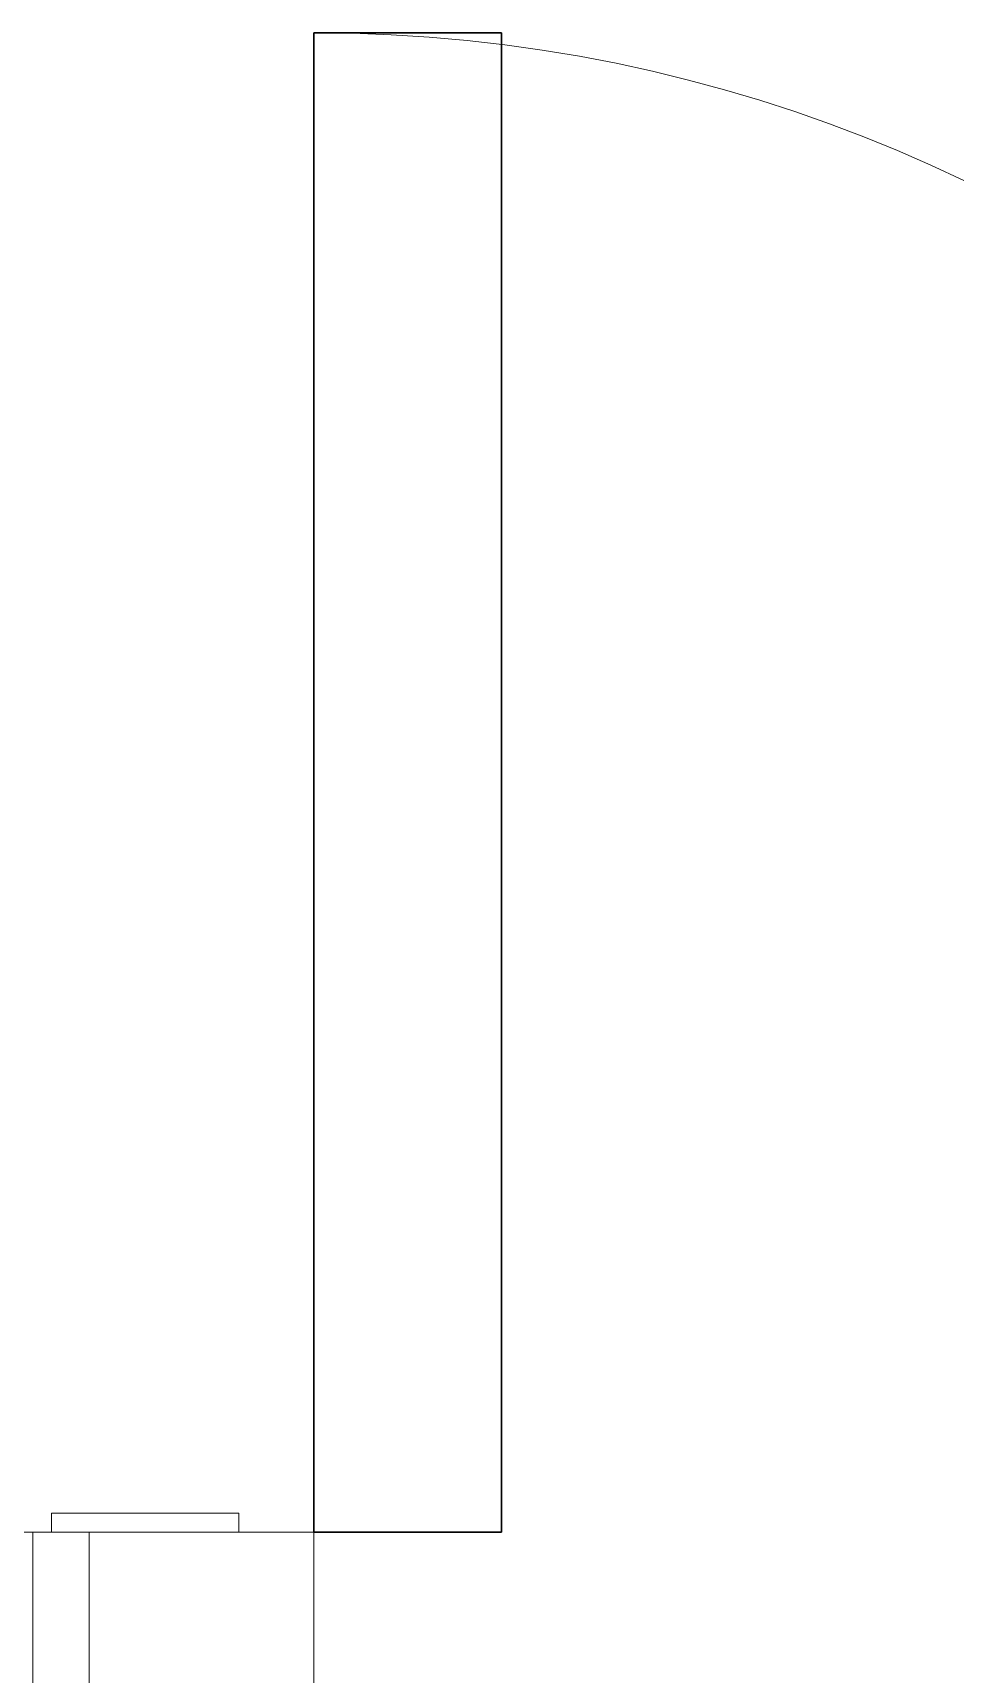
# Model space of a CAD drawing. Header units: millimetres. Extents: x -60946 to 138510, y -262288 to 24501.
# Drawn here: x 9894.4 to 10140.4, y -247546.7 to -247108.7 of the extents above; entities that cross this region are included whole.
import ezdxf

# ---------------------------------------------------------------- set-up
doc = ezdxf.new("R2010")
doc.units = ezdxf.units.MM
for name, color, linetype, lineweight in [('Двери', 7, 'Continuous', 9), ('Стены наружные', 7, 'Continuous', 18), ('Стены несущие', 7, 'Continuous', 30)]:
    doc.layers.add(name, color=color, linetype=linetype, lineweight=lineweight)

# ---------------------------------------------------------------- blocks, each defined once
blk = doc.blocks.new('Дверь двупольная алюминиевая - Д-31Л 1550х2200  Дверной блок двупольный остекленный_ левая_ антипаника-3572172-Маркировочный 5-й')
at = {"layer": 'Двери', "lineweight": 30}
for p, q in [((-700, 500), (-650, 500)), ((-700, 100), (-700, 500)), ((-650, 500), (-650, 100)), ((-650, 100), (-700, 100))]:
    blk.add_line(p, q, dxfattribs=at)
at = {"layer": 'Двери'}
for p, q in [((-770, 105), (-770, 100)), ((-720, 105), (-770, 105)), ((-720, 100), (-720, 105)), ((-775, 100), (-760, 100)), ((-775, -25), (-775, 100)), ((-760, 100), (-700, 100)), ((-760, -25), (-760, 100)), ((-760, 100), (-760, -25)), ((-700, 100), (-700, 50))]:
    blk.add_line(p, q, dxfattribs=at)
blk.add_arc((-700, 100), 400, 360, 90, dxfattribs=at)

msp = doc.modelspace()

# ---------------------------------------------------------------- hatches: boundary and pattern name
at = {"layer": 'Стены наружные', "lineweight": 9}
h = msp.add_hatch(dxfattribs=at)
h.set_pattern_fill('FP_2', color=256, style=0, pattern_type=2)
h.set_pattern_definition([(45, (9.36, -250313.7), (84.1895, 308.696), [396.875, -79.375, 3.353, -76.022])])
h.paths.add_polyline_path([(9894.3615, -247708.7359), (9894.3615, -247508.7359), (9009.3615, -247508.7359), (9009.3615, -247708.7359), (9479.7911, -247708.7359)])
h.paths.add_polyline_path([(12609.3615, -247708.7359), (12609.3615, -247508.7359), (11444.3615, -247508.7359), (11444.3615, -247708.7359)])

# ---------------------------------------------------------------- linework, layer by layer
at = {"layer": 'Стены несущие', "lineweight": 9}
msp.add_line((9894.3615, -247508.7359), (9759.3615, -247508.7359), dxfattribs=at)

# ---------------------------------------------------------------- block references
at = {"layer": 'Двери'}
msp.add_blockref('Дверь двупольная алюминиевая - Д-31Л 1550х2200  Дверной блок двупольный остекленный_ левая_ антипаника-3572172-Маркировочный 5-й', (10669.3615, -247608.7359), dxfattribs=at)

doc.saveas('drawing.dxf')
